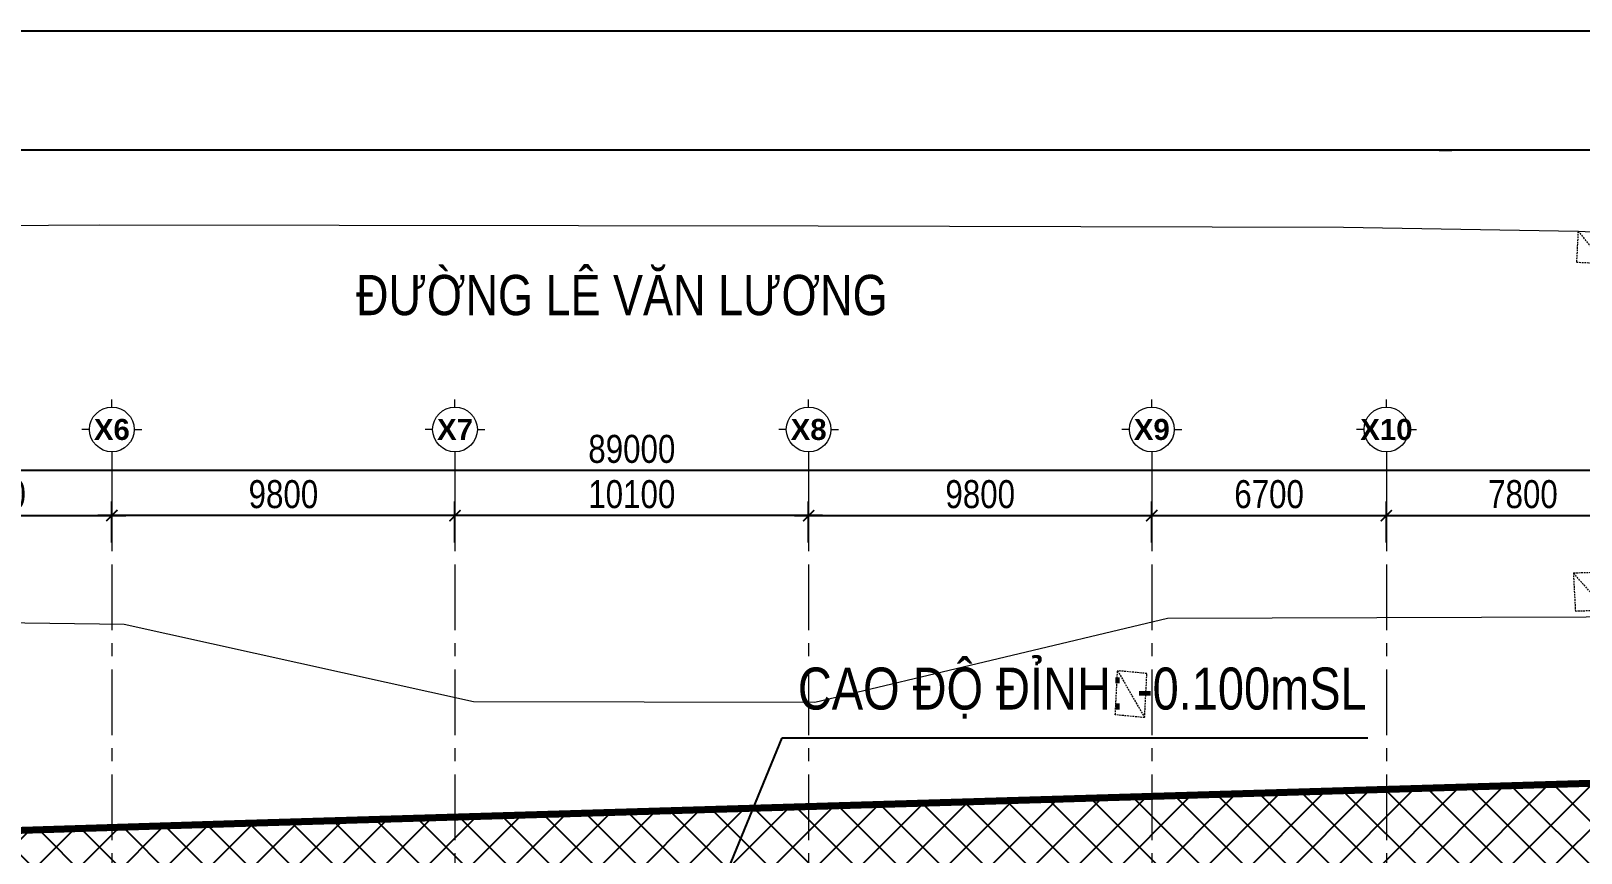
# Model space of a CAD drawing. Header units: millimetres. Extents: x -346728 to 1320345, y -537202 to -385966.
# Drawn here: x 394762 to 439029, y -409454 to -385966 of the extents above; entities that cross this region are included whole.
import ezdxf
from ezdxf.enums import TextEntityAlignment as Align
from ezdxf.xclip import XClip

# ---------------------------------------------------------------- set-up
doc = ezdxf.new("R2010")
doc.units = ezdxf.units.MM
doc.header["$LTSCALE"] = 100
doc.header["$XCLIPFRAME"] = 2
for name, pattern in [('ACAD_ISO04W100', [30, 24, -3, 0, -3]), ('NETNHA500', [0.75, 0.5, -0.25]), ('X1326_GLB$0$CENTER', [2, 1.25, -0.25, 0.25, -0.25])]:
    doc.linetypes.add(name, pattern=pattern)
for name, color, linetype, lineweight in [('0 T TEXT', 7, 'Continuous', 13), ('KCMANH', 8, 'Continuous', 13), ('L.DUONG', 234, 'Continuous', 15), ('LINE', 7, 'Continuous', 13), ('X1326_GLB$0$A-tim', 8, 'X1326_GLB$0$CENTER', 9), ('X1326_GLB$0$Xref-Plan Grid$0$A-kich thuoc', 251, 'Continuous', 13), ('X1326_GLB$0$Xref-Plan Grid$0$A-ky hieu', 7, 'Continuous', 13)]:
    doc.layers.add(name, color=color, linetype=linetype, lineweight=lineweight)
for name, color, linetype in [('HÀNG RÀO', 50, 'Continuous'), ('NHA', 3, 'NETNHA500'), ('TEXT2', 8, 'Continuous')]:
    doc.layers.add(name, color=color, linetype=linetype)
doc.styles.add('TEXT2', font='VNTIME.TTF', dxfattribs={"height": 1.5})
doc.styles.add('TOAN - FONT ARIAL', font='Arial_1.ttf', dxfattribs={"width": 0.8})
doc.styles.add('X1326_GLB$0$Xref-Plan Grid$0$BRG-Chu Hoa', font='Arialbd_1.ttf')
doc.linetypes.add('FENCELINE2', pattern='A,0.25,-0.1,[132,ltypeshp.shx,S=0.1,R=0,X=-0.1,Y=0],-0.1,1', length=1.45)
doc.dimstyles.new('KC1-5 3', dxfattribs={"dimscale": 400, "dimtxt": 2, "dimasz": 1, "dimexe": 1, "dimexo": 0, "dimgap": 0.5, "dimtad": 1, "dimdec": 0, "dimlfac": 0.041667, "dimzin": 0, "dimdsep": 46, "dimtxsty": 'TOAN - FONT ARIAL', "dimblk": 'ARCHTICK', "dimcen": 1, "dimdle": 1, "dimclrd": 7, "dimclre": 7, "dimclrt": 7, "dimadec": 0, "dimazin": 0, "dimtfac": 1, "dimtdec": 0, "dimtix": 1, "dimtmove": 2, "dimatfit": 3, "dimfxl": 750, "dimtvp": 0.833333, "dimtolj": 1, "dimtzin": 0, "dimarcsym": 0})
doc.dimstyles.new('X1326_GLB$0$200', dxfattribs={"dimscale": 400, "dimtxt": 2, "dimasz": 0.8, "dimexe": 1, "dimexo": 1, "dimgap": 0.5, "dimtad": 1, "dimdec": 0, "dimzin": 0, "dimdsep": 46, "dimtxsty": 'TOAN - FONT ARIAL', "dimblk": 'ARCHTICK', "dimcen": 0.8, "dimdle": 1, "dimclrd": 7, "dimclre": 7, "dimclrt": 7, "dimadec": 0, "dimazin": 0, "dimtfac": 1, "dimtdec": 0, "dimtix": 1, "dimtmove": 2, "dimatfit": 3, "dimfxl": 1, "dimtolj": 1, "dimtzin": 0, "dimarcsym": 0})

# ---------------------------------------------------------------- blocks, each defined once
blk = doc.blocks.new('_ArchTick')
at = {"color": 0, "linetype": 'ByBlock', "const_width": 0.15}
blk.add_lwpolyline([(-0.5, -0.5), (0.5, 0.5)], dxfattribs=at)
blk = doc.blocks.new('*D730')
at = {"layer": 'DEFPOINTS', "color": 0, "transparency": 16777216}
for p in [(426771, -399814), (416971, -400986), (426771, -400986)]:
    blk.add_point(p, dxfattribs=at)
at = {"layer": 'X1326_GLB$0$Xref-Plan Grid$0$A-kich thuoc', "color": 7, "lineweight": -2, "transparency": 16777216}
for p, q in [((416971, -400586), (416971, -399414)), ((426771, -400586), (426771, -399414)), ((416571, -399814), (427171, -399814))]:
    blk.add_line(p, q, dxfattribs=at)
at = {"layer": 'X1326_GLB$0$Xref-Plan Grid$0$A-kich thuoc', "color": 7, "lineweight": -2, "transparency": 16777216, "xscale": 320, "yscale": 320, "zscale": 320, "rotation": 180}
blk.add_blockref('_ArchTick', (416971, -399814), dxfattribs=at)
at = {"layer": 'X1326_GLB$0$Xref-Plan Grid$0$A-kich thuoc', "color": 7, "lineweight": -2, "transparency": 16777216, "xscale": 320, "yscale": 320, "zscale": 320}
blk.add_blockref('_ArchTick', (426771, -399814), dxfattribs=at)
at = {"layer": 'X1326_GLB$0$Xref-Plan Grid$0$A-kich thuoc', "color": 7, "transparency": 16777216, "insert": (421871, -399205), "char_height": 800, "attachment_point": 5, "style": 'TOAN - FONT ARIAL'}
blk.add_mtext('\\A1;9800', dxfattribs=at)
blk = doc.blocks.new('*D731')
at = {"layer": 'DEFPOINTS', "color": 0, "transparency": 16777216}
for p in [(397071, -399814), (390171, -400986, 0), (397071, -400986, 0)]:
    blk.add_point(p, dxfattribs=at)
at = {"layer": 'X1326_GLB$0$Xref-Plan Grid$0$A-kich thuoc', "color": 7, "lineweight": -2, "transparency": 16777216}
for p, q in [((390171, -400586), (390171, -399414)), ((397071, -400586), (397071, -399414)), ((389771, -399814), (397471, -399814))]:
    blk.add_line(p, q, dxfattribs=at)
at = {"layer": 'X1326_GLB$0$Xref-Plan Grid$0$A-kich thuoc', "color": 7, "lineweight": -2, "transparency": 16777216, "xscale": 320, "yscale": 320, "zscale": 320, "rotation": 180}
blk.add_blockref('_ArchTick', (390171, -399814), dxfattribs=at)
at = {"layer": 'X1326_GLB$0$Xref-Plan Grid$0$A-kich thuoc', "color": 7, "lineweight": -2, "transparency": 16777216, "xscale": 320, "yscale": 320, "zscale": 320}
blk.add_blockref('_ArchTick', (397071, -399814), dxfattribs=at)
at = {"layer": 'X1326_GLB$0$Xref-Plan Grid$0$A-kich thuoc', "color": 7, "transparency": 16777216, "insert": (393621, -399205), "char_height": 800, "attachment_point": 5, "style": 'TOAN - FONT ARIAL'}
blk.add_mtext('\\A1;6900', dxfattribs=at)
blk = doc.blocks.new('*D734')
at = {"layer": 'DEFPOINTS', "color": 0, "transparency": 16777216}
for p in [(367421, -398521), (367421, -400706, 0), (456421, -400693, 0)]:
    blk.add_point(p, dxfattribs=at)
at = {"layer": 'X1326_GLB$0$Xref-Plan Grid$0$A-kich thuoc', "color": 7, "lineweight": -2, "transparency": 16777216}
for p, q in [((367421, -400306), (367421, -398121)), ((456421, -400293), (456421, -398121)), ((456821, -398521), (367021, -398521))]:
    blk.add_line(p, q, dxfattribs=at)
at = {"layer": 'X1326_GLB$0$Xref-Plan Grid$0$A-kich thuoc', "color": 7, "lineweight": -2, "transparency": 16777216, "xscale": 320, "yscale": 320, "zscale": 320, "rotation": 180}
blk.add_blockref('_ArchTick', (367421, -398521), dxfattribs=at)
at = {"layer": 'X1326_GLB$0$Xref-Plan Grid$0$A-kich thuoc', "color": 7, "lineweight": -2, "transparency": 16777216, "xscale": 320, "yscale": 320, "zscale": 320}
blk.add_blockref('_ArchTick', (456421, -398521), dxfattribs=at)
at = {"layer": 'X1326_GLB$0$Xref-Plan Grid$0$A-kich thuoc', "color": 7, "transparency": 16777216, "insert": (411921, -397912), "char_height": 800, "attachment_point": 5, "style": 'TOAN - FONT ARIAL'}
blk.add_mtext('\\A1;89000', dxfattribs=at)
blk = doc.blocks.new('*U244')
for p, q in [((0, 3.19), (0, 4.28)), ((-3.19, 0), (-4.28, 0)), ((3.19, 0), (4.28, 0)), ((0, -3.19), (0, -4.28))]:
    blk.add_line(p, q)
blk.add_circle((0, 0), 3.19)
at = {"color": 7, "style": 'X1326_GLB$0$Xref-Plan Grid$0$BRG-Chu Hoa'}
blk.add_attdef('1', text='', height=3, dxfattribs=at).set_placement((0, 0), align=Align.MIDDLE_CENTER)
blk = doc.blocks.new('*U245')
for p, q in [((0, 3.19), (0, 4.28)), ((-3.19, 0), (-4.28, 0)), ((3.19, 0), (4.28, 0)), ((0, -3.19), (0, -4.28))]:
    blk.add_line(p, q)
blk.add_circle((0, 0), 3.19)
at = {"color": 7, "style": 'X1326_GLB$0$Xref-Plan Grid$0$BRG-Chu Hoa'}
blk.add_attdef('1', text='', height=3, dxfattribs=at).set_placement((0, 0), align=Align.MIDDLE_CENTER)
blk = doc.blocks.new('*U246')
for p, q in [((0, 3.19), (0, 4.28)), ((-3.19, 0), (-4.28, 0)), ((3.19, 0), (4.28, 0)), ((0, -3.19), (0, -4.28))]:
    blk.add_line(p, q)
blk.add_circle((0, 0), 3.19)
at = {"color": 7, "style": 'X1326_GLB$0$Xref-Plan Grid$0$BRG-Chu Hoa'}
blk.add_attdef('1', text='', height=3, dxfattribs=at).set_placement((0, 0), align=Align.MIDDLE_CENTER)
blk = doc.blocks.new('*U236')
for p, q in [((0, 3.19), (0, 4.28)), ((-3.19, 0), (-4.28, 0)), ((3.19, 0), (4.28, 0)), ((0, -3.19), (0, -4.28))]:
    blk.add_line(p, q)
blk.add_circle((0, 0), 3.19)
at = {"color": 7, "style": 'X1326_GLB$0$Xref-Plan Grid$0$BRG-Chu Hoa'}
blk.add_attdef('1', text='', height=3, dxfattribs=at).set_placement((0, 0), align=Align.MIDDLE_CENTER)
blk = doc.blocks.new('*U237')
for p, q in [((0, 3.19), (0, 4.28)), ((-3.19, 0), (-4.28, 0)), ((3.19, 0), (4.28, 0)), ((0, -3.19), (0, -4.28))]:
    blk.add_line(p, q)
blk.add_circle((0, 0), 3.19)
at = {"color": 7, "style": 'X1326_GLB$0$Xref-Plan Grid$0$BRG-Chu Hoa'}
blk.add_attdef('1', text='', height=3, dxfattribs=at).set_placement((0, 0), align=Align.MIDDLE_CENTER)
blk = doc.blocks.new('*D752')
at = {"layer": 'DEFPOINTS', "color": 0, "transparency": 16777216}
for p in [(406871, -399814), (406871, -400986), (416971, -400986)]:
    blk.add_point(p, dxfattribs=at)
at = {"layer": 'X1326_GLB$0$Xref-Plan Grid$0$A-kich thuoc', "color": 7, "lineweight": -2, "transparency": 16777216}
for p, q in [((406871, -400586), (406871, -399414)), ((416971, -400586), (416971, -399414)), ((417371, -399814), (406471, -399814))]:
    blk.add_line(p, q, dxfattribs=at)
at = {"layer": 'X1326_GLB$0$Xref-Plan Grid$0$A-kich thuoc', "color": 7, "lineweight": -2, "transparency": 16777216, "xscale": 320, "yscale": 320, "zscale": 320, "rotation": 180}
blk.add_blockref('_ArchTick', (406871, -399814), dxfattribs=at)
at = {"layer": 'X1326_GLB$0$Xref-Plan Grid$0$A-kich thuoc', "color": 7, "lineweight": -2, "transparency": 16777216, "xscale": 320, "yscale": 320, "zscale": 320}
blk.add_blockref('_ArchTick', (416971, -399814), dxfattribs=at)
at = {"layer": 'X1326_GLB$0$Xref-Plan Grid$0$A-kich thuoc', "color": 7, "transparency": 16777216, "insert": (411921, -399205), "char_height": 800, "attachment_point": 5, "style": 'TOAN - FONT ARIAL'}
blk.add_mtext('\\A1;10100', dxfattribs=at)
blk = doc.blocks.new('*D753')
at = {"layer": 'DEFPOINTS', "color": 0, "transparency": 16777216}
for p in [(397071, -399814), (397071, -400986, 0), (406871, -400986, 0)]:
    blk.add_point(p, dxfattribs=at)
at = {"layer": 'X1326_GLB$0$Xref-Plan Grid$0$A-kich thuoc', "color": 7, "lineweight": -2, "transparency": 16777216}
for p, q in [((397071, -400586), (397071, -399414)), ((406871, -400586), (406871, -399414)), ((407271, -399814), (396671, -399814))]:
    blk.add_line(p, q, dxfattribs=at)
at = {"layer": 'X1326_GLB$0$Xref-Plan Grid$0$A-kich thuoc', "color": 7, "lineweight": -2, "transparency": 16777216, "xscale": 320, "yscale": 320, "zscale": 320, "rotation": 180}
blk.add_blockref('_ArchTick', (397071, -399814), dxfattribs=at)
at = {"layer": 'X1326_GLB$0$Xref-Plan Grid$0$A-kich thuoc', "color": 7, "lineweight": -2, "transparency": 16777216, "xscale": 320, "yscale": 320, "zscale": 320}
blk.add_blockref('_ArchTick', (406871, -399814), dxfattribs=at)
at = {"layer": 'X1326_GLB$0$Xref-Plan Grid$0$A-kich thuoc', "color": 7, "transparency": 16777216, "insert": (401971, -399205), "char_height": 800, "attachment_point": 5, "style": 'TOAN - FONT ARIAL'}
blk.add_mtext('\\A1;9800', dxfattribs=at)
blk = doc.blocks.new('*D746')
at = {"layer": 'DEFPOINTS', "color": 0, "transparency": 16777216}
for p in [(433471, -399814), (426771, -400986), (433471, -400986)]:
    blk.add_point(p, dxfattribs=at)
at = {"layer": 'X1326_GLB$0$Xref-Plan Grid$0$A-kich thuoc', "color": 7, "lineweight": -2, "transparency": 16777216}
for p, q in [((426771, -400586), (426771, -399414)), ((433471, -400586), (433471, -399414)), ((426371, -399814), (433871, -399814))]:
    blk.add_line(p, q, dxfattribs=at)
at = {"layer": 'X1326_GLB$0$Xref-Plan Grid$0$A-kich thuoc', "color": 7, "lineweight": -2, "transparency": 16777216, "xscale": 320, "yscale": 320, "zscale": 320, "rotation": 180}
blk.add_blockref('_ArchTick', (426771, -399814), dxfattribs=at)
at = {"layer": 'X1326_GLB$0$Xref-Plan Grid$0$A-kich thuoc', "color": 7, "lineweight": -2, "transparency": 16777216, "xscale": 320, "yscale": 320, "zscale": 320}
blk.add_blockref('_ArchTick', (433471, -399814), dxfattribs=at)
at = {"layer": 'X1326_GLB$0$Xref-Plan Grid$0$A-kich thuoc', "color": 7, "transparency": 16777216, "insert": (430121, -399205), "char_height": 800, "attachment_point": 5, "style": 'TOAN - FONT ARIAL'}
blk.add_mtext('\\A1;6700', dxfattribs=at)
blk = doc.blocks.new('*D747')
at = {"layer": 'DEFPOINTS', "color": 0, "transparency": 16777216}
for p in [(441271, -399814), (433471, -400986), (441271, -400986)]:
    blk.add_point(p, dxfattribs=at)
at = {"layer": 'X1326_GLB$0$Xref-Plan Grid$0$A-kich thuoc', "color": 7, "lineweight": -2, "transparency": 16777216}
for p, q in [((433471, -400586), (433471, -399414)), ((441271, -400586), (441271, -399414)), ((433071, -399814), (441671, -399814))]:
    blk.add_line(p, q, dxfattribs=at)
at = {"layer": 'X1326_GLB$0$Xref-Plan Grid$0$A-kich thuoc', "color": 7, "lineweight": -2, "transparency": 16777216, "xscale": 320, "yscale": 320, "zscale": 320, "rotation": 180}
blk.add_blockref('_ArchTick', (433471, -399814), dxfattribs=at)
at = {"layer": 'X1326_GLB$0$Xref-Plan Grid$0$A-kich thuoc', "color": 7, "lineweight": -2, "transparency": 16777216, "xscale": 320, "yscale": 320, "zscale": 320}
blk.add_blockref('_ArchTick', (441271, -399814), dxfattribs=at)
at = {"layer": 'X1326_GLB$0$Xref-Plan Grid$0$A-kich thuoc', "color": 7, "transparency": 16777216, "insert": (437371, -399205), "char_height": 800, "attachment_point": 5, "style": 'TOAN - FONT ARIAL'}
blk.add_mtext('\\A1;7800', dxfattribs=at)
blk = doc.blocks.new('LVL-KHUNGTEN')
blk.add_lwpolyline([(61073, 41093), (119124, 41093), (119124, 62), (61073, 62)], close=True)
at = {"layer": 'DEFPOINTS'}
blk.add_line((61073, 41093), (119124, 41093), dxfattribs=at)
blk = doc.blocks.new('mb duong hh')
at = {"layer": 'LINE', "color": 252, "lineweight": 9}
for p, q in [((-5359, 112353), (14268, 112471)), ((14268, 112471), (34799, 112447)), ((34799, 112447), (49800, 112404)), ((49800, 112404), (56499, 112291)), ((56499, 112291), (57293, 112256)), ((24952, 98847), (14977, 101049)), ((44774, 101222), (34703, 98822)), ((34703, 98822), (24952, 98847))]:
    blk.add_line(p, q, dxfattribs=at)
for points in [[(162238, 101410), (85525, 101244), (84531, 101266), (78675, 101228), (77651, 101325), (44774, 101222)], [(14977, 101049), (-7702, 101358), (-14927, 101246), (-29449, 100943), (-35818, 99008), (-40020, 95429), (-42101, 92117), (-42609, 87567), (-42104, 81482), (-40823, 74903), (-34507, 57500), (-12505, -1540), (-11062, -5026), (-1334, -3647), (4526, -1388), (38515, 14361), (36944, 16828)]]:
    blk.add_lwpolyline(points, dxfattribs=at)
at = {"layer": 'NHA', "color": 252, "lineweight": 9}
for p, q in [((56499, 112291), (56454, 111406)), ((56499, 112291), (57248, 111370)), ((56454, 111406), (57248, 111370)), ((56364, 102529), (57238, 102558)), ((56364, 102529), (56421, 101439)), ((57295, 101468), (56364, 102529)), ((56421, 101439), (57295, 101468)), ((43281, 98472), (43347, 99732)), ((44185, 99653), (43347, 99732)), ((43347, 99732), (44119, 98393)), ((44119, 98393), (44185, 99653)), ((44119, 98393), (43281, 98472))]:
    blk.add_line(p, q, dxfattribs=at)
at = {"layer": '0 T TEXT', "lineweight": 9, "style": 'TOAN - FONT ARIAL', "width": 0.8}
blk.add_text('ĐƯỜNG LÊ VĂN LƯƠNG', height=1150, dxfattribs=at).set_placement((21597, 109892))
at = {"layer": 'TEXT2', "color": 252, "lineweight": 9, "style": 'TEXT2'}
blk.add_text('D¶i ph©n c¸ch', height=1500.45, rotation=1.5213, dxfattribs=at).set_placement((48645, 114953))
blk = doc.blocks.new('MB HANG RAO TAM')
h = blk.add_hatch()
h.set_pattern_fill('ANSI37', color=8, scale=7000, style=0)
h.set_pattern_definition([(45, (527887.4, 631399.9), (-618.7184, 618.7184), []), (135, (527887.4, 631399.9), (-618.7184, -618.7184), [])])
h.paths.add_polyline_path([(89794, 74797), (94796, 69797), (94804, 22611), (90246, 15544), (52523, -1634), (34324, -9922), (14325, -19029), (8025, -16417), (-19267, 56832), (-5688, 74797), (41806, 74797), (65797, 74797)], flags=16)
h.paths.add_polyline_path([(-17293, 40146), (-15160, 40938), (-12777, 34516), (-15127, 33730), (-10493, 20001), (4784, -19373), (12548, -21453), (91490, 14752), (95488, 20874), (95620, 46027), (95770, 74597), (91825, 78101), (52350, 76926), (14008, 75822), (-9259, 75871), (-23844, 71027), (-24251, 60760)])
at = {"layer": 'L.DUONG', "color": 94, "linetype": 'FENCELINE2', "ltscale": 25, "const_width": 200, "elevation": 7850}
blk.add_lwpolyline([(13898, 75822), (14369, 75824), (20809, 75968), (32497, 76335), (48850, 76822), (75776, 77623), (91825, 78101), (95770, 74597), (95712, 63657), (95684, 58344), (95610, 44235), (95553, 33268), (95488, 20874), (91490, 14752), (75806, 7559), (49624, -4449), (26632, -14994), (12548, -21453), (4784, -19373), (0, -7161), (-6626, 9890)], dxfattribs=at)
blk = doc.blocks.new('tank01')
at = {"color": 1, "linetype": 'ACAD_ISO04W100', "lineweight": 100}
blk.add_line((583556.434, 2323786.694), (583543.663, 2323777.055), dxfattribs=at)
at = {"layer": 'HÀNG RÀO', "color": 1, "lineweight": 40}
for p, q in [((583540.049, 2323781.844), (583552.819, 2323791.483)), ((583552.819, 2323791.483), (583556.434, 2323786.694)), ((583554.837, 2323785.489), (583551.223, 2323790.278)), ((583549.626, 2323789.073), (583553.241, 2323784.284)), ((583548.03, 2323787.868), (583551.645, 2323783.079)), ((583550.048, 2323781.874), (583546.434, 2323786.663)), ((583544.838, 2323785.458), (583548.452, 2323780.669)), ((583546.856, 2323779.465), (583543.241, 2323784.253)), ((583545.26, 2323778.26), (583541.645, 2323783.049)), ((583540.049, 2323781.844), (583543.663, 2323777.055))]:
    blk.add_line(p, q, dxfattribs=at)

msp = doc.modelspace()

# ---------------------------------------------------------------- linework, layer by layer
at = {"layer": 'X1326_GLB$0$A-tim', "ltscale": 15}
for p, q in [((397071.3, -398208.6, -1404.9), (397071.3, -512162.7, -1404.9)), ((406871.2, -398208.6, -1404.9), (406871.2, -512162.7, -1404.9)), ((416971.4, -398208.6, -1404.9), (416971.4, -512162.7, -1404.9)), ((426771.2, -398208.6, -1404.9), (426771.2, -512162.7, -1404.9)), ((433471.3, -398208.6, -1404.9), (433471.3, -512162.7, -1404.9))]:
    msp.add_line(p, q, dxfattribs=at)

# ---------------------------------------------------------------- block references
at = {"extrusion": (0.00597, -2.28885e-18, 0.999982), "xscale": 3.385207865094198, "yscale": 3.385207865094198, "zscale": 3.385207865094198}
msp.add_blockref('LVL-KHUNGTEN', (112985.2, -525073.6, 1027.7), dxfattribs=at)
ref = msp.add_blockref('mb duong hh', (382446.7, -503978, 0))
XClip(ref).set_block_clipping_path([(-58962.6888090824, -15358.4345334051), (108047.3313388755, 114603.0144500207)])
at = {"layer": 'X1326_GLB$0$Xref-Plan Grid$0$A-ky hieu', "xscale": 200, "yscale": 200, "zscale": 200}
for name, p, values in [('*U244', (397071.3, -397351.8, -1404.9), {'1': 'X6'}), ('*U245', (406871.2, -397351.8, -1404.9), {'1': 'X7'}), ('*U246', (416971.4, -397351.8, -1404.9), {'1': 'X8'}), ('*U236', (426771.2, -397351.8, -1404.9), {'1': 'X9'}), ('*U237', (433471.3, -397351.8, -1404.9), {'1': 'X10'})]:
    msp.add_blockref(name, p, dxfattribs=at).add_auto_attribs(values)

# ---------------------------------------------------------------- texts
at = {"layer": 'KCMANH', "color": 7, "insert": (416663, -404154.7, -1404.9), "char_height": 1200, "attachment_point": 1, "style": 'TOAN - FONT ARIAL'}
msp.add_mtext('\\A1;CAO ĐỘ ĐỈNH: -0.100mSL', dxfattribs=at)

# ---------------------------------------------------------------- dimensions: what is measured, and where the dimension line sits
at = {"layer": 'X1326_GLB$0$Xref-Plan Grid$0$A-kich thuoc'}
for base, p1, p2, picture, middle in [((367421.2, -398520.8, -1404.9), (456421.3, -400693.4, -1404.9), (367421.2, -400705.5, -1404.9), '*D734', (411921.3, -397912.3, -1404.9)), ((397071.3, -399813.6, -1404.9), (390171.3, -400986.3, -1404.9), (397071.3, -400986.3, -1404.9), '*D731', (393621.3, -399205.2, -1404.9)), ((397071.3, -399813.6, -1404.9), (406871.2, -400986.3, -1404.9), (397071.3, -400986.3, -1404.9), '*D753', (401971.3, -399205.2, -1404.9)), ((406871.2, -399813.6, -1404.9), (416971.4, -400986.3, -1404.9), (406871.2, -400986.3, -1404.9), '*D752', (411921.3, -399205.2, -1404.9)), ((426771.2, -399813.6, -1404.9), (416971.4, -400986.3, -1404.9), (426771.2, -400986.3, -1404.9), '*D730', (421871.3, -399205.2, -1404.9)), ((433471.3, -399813.6, -1404.9), (426771.2, -400986.3, -1404.9), (433471.3, -400986.3, -1404.9), '*D746', (430121.2, -399205.2, -1404.9)), ((441271.2, -399813.6, -1404.9), (433471.3, -400986.3, -1404.9), (441271.2, -400986.3, -1404.9), '*D747', (437371.2, -399205.2, -1404.9))]:
    dim = msp.add_linear_dim(base=base, p1=p1, p2=p2, dimstyle='X1326_GLB$0$200', dxfattribs=at)
    dim.commit()
    dim.dimension.update_dxf_attribs({"geometry": picture, "text_midpoint": middle})

# ---------------------------------------------------------------- leaders
at = {"layer": 'KCMANH', "color": 5}
msp.add_leader([(413005.8, -413974.4, -1404.9), (416213.4, -406167.6, -1404.9), (432943.8, -406164.6, -1404.9)], dimstyle='KC1-5 3', override={"dimasz": 3, "dimgap": 0.5, "dimtad": 0}, dxfattribs=at)

# ---------------------------------------------------------------- next in the draw order: block references
msp.add_blockref('MB HANG RAO TAM', (368121.2, -484948.9, 0))

# ---------------------------------------------------------------- next in the draw order: block references
at = {"layer": 'HÀNG RÀO', "color": 1, "lineweight": 40, "xscale": 999.9999999999977, "yscale": 999.9999999999977, "zscale": 999.9999999999977, "rotation": 322.9548993539203}
msp.add_blockref('tank01', (-1865301588.9, -1503617740.6, -1404.9), dxfattribs=at)

doc.saveas('drawing.dxf')
